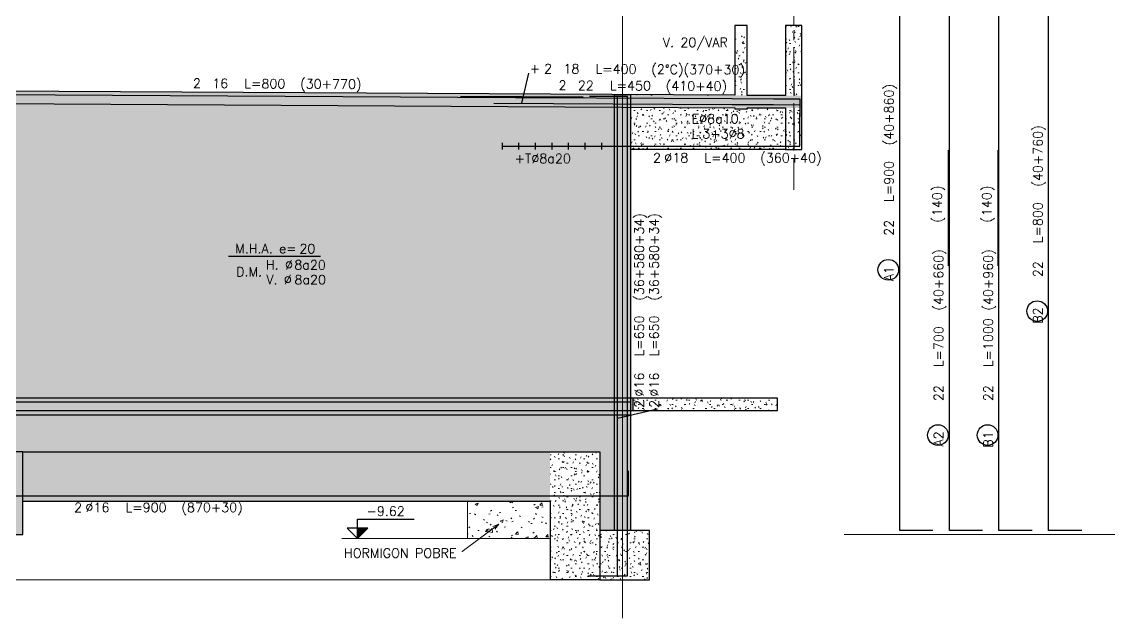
# Model space of a CAD drawing. Extents: x -9696 to 17719, y -11558 to 16829.
# Drawn here: x 2374 to 3689, y 1445 to 2167 of the extents above; entities that cross this region are included whole.
import ezdxf
from ezdxf.enums import TextEntityAlignment as Align

# ---------------------------------------------------------------- set-up
doc = ezdxf.new("R2010")
doc.units = 0
doc.header["$LTSCALE"] = 30
doc.header["$MEASUREMENT"] = 0
doc.linetypes.add("EJEE-E'$0$Grid Line", pattern=[2.2225, 1.27, -0.3175, 0.3175, -0.3175])
doc.linetypes.add("EJEE-E'$0$RLE-PROYECCION", pattern=[0.71438, 0.47625, -0.23813])
doc.layers.get('0').update_dxf_attribs({"linetype": 'CONTINUOUS'})
for name, color, linetype, lineweight in [("EJEE-E'$0$G-PLANOTM", 2, 'CONTINUOUS', 15), ("EJEE-E'$0$RLA-CONTORNO", 30, 'CONTINUOUS', 25), ("EJEE-E'$0$RLA-EJES", 1, 'CONTINUOUS', 9), ("EJEE-E'$0$RLA-NIVEL-1", 1, 'CONTINUOUS', 9), ("EJEE-E'$0$RLA-TEXTOS-1", 9, 'CONTINUOUS', 9), ("EJEE-E'$0$RLE-EJES-AUXILIAR", 10, "EJEE-E'$0$Grid Line", 15), ("EJEE-E'$0$RLE-HATCH", 10, 'CONTINUOUS', 15)]:
    doc.layers.add(name, color=color, linetype=linetype, lineweight=lineweight)
doc.layers.add("EJEE-E'$0$RLA-ACHURADO", color=30, linetype="EJEE-E'$0$RLE-PROYECCION", lineweight=15, transparency=0.7)
for name, color, linetype in [("EJEE-E'$0$RLA-COTAS2", 1, 'CONTINUOUS'), ("EJEE-E'$0$RLA-FE", 7, 'CONTINUOUS'), ("EJEE-E'$0$RLA-TEXTOS-FE", 9, 'CONTINUOUS'), ("EJEE-E'$0$TEXTOS-FE", 9, 'CONTINUOUS'), ("EJEE-E'$0$TEXTOS1", 9, 'CONTINUOUS')]:
    doc.layers.add(name, color=color, linetype=linetype)
doc.styles.add("EJEE-E'$0$RomanS", font='romans.shx', dxfattribs={"height": 11.25})
pattern_1 = [(0, (-370.998, -1130.43), (20.32, 5.08), [1.676, -13.564, 1.676, -13.564, -81.28]), (0, (-370.998, -1130.43), (20.32, 5.08), [-30.48, 1.676, -28.804, 1.676, -13.564, -35.56]), (0, (-370.998, -1130.43), (20.32, 5.08), [-76.2, 1.676, -8.484, 1.676, -23.724]), (120, (-363.378, -1127.89), (-14.559409, 15.057636), [1.676, -13.564, 1.676, -13.564, -81.28]), (120, (-363.378, -1127.89), (-14.559409, 15.057636), [-30.48, 1.676, -28.804, 1.676, -13.564, -35.56]), (120, (-363.378, -1127.89), (-14.559409, 15.057636), [-76.2, 1.676, -8.484, 1.676, -23.724]), (240, (-360.838, -1117.73), (-5.760591, -20.137636), [1.676, -13.564, 1.676, -13.564, -81.28]), (240, (-360.838, -1117.73), (-5.760591, -20.137636), [-30.48, 1.676, -28.804, 1.676, -13.564, -35.56]), (240, (-360.838, -1117.73), (-5.760591, -20.137636), [-76.2, 1.676, -8.484, 1.676, -23.724])]

# ---------------------------------------------------------------- blocks, each defined once
blk = doc.blocks.new("EJEE-E'$0$Generic Models 3 - Generic Models 1-438608-EJE E-E_")
at = {"layer": "EJEE-E'$0$G-PLANOTM"}
h = blk.add_hatch(dxfattribs=at)
h.set_pattern_fill('RLE-M_N_E_H_ _PLANTA_', color=256, style=0, pattern_type=2)
h.set_pattern_definition([(50, (-370.998, -1130.43), (36.4365, -3.1877), [3.81, -41.91]), (355, (-370.998, -1130.43), (-7.04845, 38.2117), [3.048, -33.528]), (100.451, (-367.96, -1130.695), (29.3886, 35.02294), [3.238, -35.618]), (46.184, (-371, -1120.27), (54.216, -8.4084), [5.715, -62.865]), (96.636, (-366.48, -1120.97), (47.4805, 49.4854), [4.857, -53.427]), (351.184, (-371, -1120.27), (47.481, 49.4846), [4.572, -50.292]), (21, (-365.918, -1122.81), (30.32265, -20.4528), [3.81, -41.91]), (326, (-365.918, -1122.81), (12.3607, 36.8379), [3.048, -33.528]), (71.451, (-363.39, -1124.514), (42.6833, 16.3839), [3.238, -35.618]), (37.5, (-370.998, -1130.43), (0.61807, 16.91082), [1.676, -31.445, 1.676, -32.36, -33.655]), (37.5, (-370.998, -1130.43), (0.61807, 16.91082), [-67.158, 1.676, -31.979]), (7.5, (-370.998, -1130.43), (13.36414, 20.03578), [1.676, -17.729, 1.676, -30.683, -12.827]), (7.5, (-370.998, -1130.43), (13.36414, 20.03578), [-51.765, 1.676, -11.151]), (327.5, (-382.326, -1130.43), (27.11816, -1.14606), [1.676, -11.024, 1.676, -37.948, -52.578]), (327.5, (-382.326, -1130.43), (27.11816, -1.14606), [-52.324, 1.676, -50.902]), (317.5, (-387.406, -1130.43), (29.6258, 5.08507), [1.676, -14.834, 1.676, -24.638, -37.338]), (317.5, (-387.406, -1130.43), (29.6258, 5.08507), [-42.824, 1.676, -35.662])])
h.paths.add_polyline_path([(1187.7, -962), (1187.7, -917), (1087.7, -917), (1087.7, -962)], flags=0)
for p, q in [((1187.7, -917), (1087.7, -917)), ((1087.7, -917), (1087.7, -962)), ((1187.7, -962), (1187.7, -917)), ((1087.7, -962), (1187.7, -962))]:
    blk.add_line(p, q, dxfattribs=at)
blk = doc.blocks.new("EJEE-E'$0$Generic Models 2 - Generic Models 1-437252-EJE E-E_")
at = {"layer": "EJEE-E'$0$RLE-HATCH"}
for p, q in [((1087.7, -917), (1087.7, -962)), ((1087.7, -962), (1187.7, -962))]:
    blk.add_line(p, q, dxfattribs=at)
blk = doc.blocks.new("EJEE-E'$0$nivel-el")
blk.add_hatch(color=1).paths.add_polyline_path([(0, 0), (12.5, 12.5), (0, 12.5)])
at = {"color": 3}
blk.add_lwpolyline([(0, 0), (12.5, 12.5), (-12.5, 12.5), (0, 0), (0, 23.61), (68.35, 23.61)], dxfattribs=at)
blk.add_lwpolyline([(0, 0), (12.5, 12.5), (0, 12.5), (0, 0)])
at = {"color": 3, "style": "EJEE-E'$0$RomanS", "flags": 4}
blk.add_attdef('%%P0.00', text='', height=11.25, dxfattribs=at).set_placement((33.96, 27.67), align=Align.CENTER)
blk = doc.blocks.new('*U86')
at = {"layer": "EJEE-E'$0$RLA-FE"}
for p, q in [((0, -30), (0, 0)), ((0, 0), (688.2, 0)), ((688.2, 0), (738.2, 0)), ((738.2, 0), (770, 0)), ((770, 0), (770, 0))]:
    blk.add_line(p, q, dxfattribs=at)
at = {"layer": "EJEE-E'$0$RLA-FE", "color": 3, "style": "EJEE-E'$0$RomanS", "flags": 8}
for tag, p in [('F=', (293.4, 9.3)), ('NUM', (307.8, 9.3))]:
    blk.add_attdef(tag, text='', height=11.2, dxfattribs=at).set_placement(p, align=Align.RIGHT)
at = {"layer": "EJEE-E'$0$RLA-FE", "color": 3, "style": "EJEE-E'$0$RomanS"}
for tag, p, flags in [('PHI', (311.7, 9.5), 14), ('DIAM', (321.6, 9.3), 12), ('MINUS', (343.6, 9.3), 13), ('MARK', (357, 9.3), 13), ('TEXTO_FE1', (360.3, 9.3), 8), ('TEXTO_FE2', (427.8, 9.3), 8), ('TIPO', (383.8, -75.8), 13), ('NVECES', (369.9, -94.7), 13), ('NUMFE', (373.9, -114.5), 13), ('CAPA', (382.1, -133.6), 13), ('DESPLAZA', (278.3, -151.6), 13), ('ESPACIO', (284.4, -170), 13), ('CANT', (298.2, -188.8), 13)]:
    blk.add_attdef(tag, p, '', height=11.2, dxfattribs=dict(at, flags=flags))
blk = doc.blocks.new('*U130')
at = {"layer": "EJEE-E'$0$RLA-FE"}
for p, q in [((0, 0), (0, 0)), ((0, 0), (288.2, 0)), ((288.2, 0), (338.2, 0)), ((338.2, 0), (370, 0)), ((370, 0), (370, -30))]:
    blk.add_line(p, q, dxfattribs=at)
at = {"layer": "EJEE-E'$0$RLA-FE", "color": 3, "style": "EJEE-E'$0$RomanS", "flags": 8}
for tag, p in [('F=', (55.9, 36.3)), ('NUM', (70.3, 36.3))]:
    blk.add_attdef(tag, text='', height=11.2, dxfattribs=at).set_placement(p, align=Align.RIGHT)
at = {"layer": "EJEE-E'$0$RLA-FE", "color": 3, "style": "EJEE-E'$0$RomanS"}
for tag, p, flags in [('PHI', (74.2, 36.5), 14), ('DIAM', (84.1, 36.3), 12), ('MINUS', (106.1, 36.3), 13), ('MARK', (119.5, 36.3), 13), ('TEXTO_FE1', (122.8, 36.3), 8), ('TEXTO_FE2', (190.3, 36.3), 8), ('TIPO', (183.8, -75.8), 13), ('NVECES', (169.9, -94.7), 13), ('NUMFE', (173.9, -114.5), 13), ('CAPA', (182.1, -133.6), 13), ('DESPLAZA', (278.3, -151.6), 13), ('ESPACIO', (284.4, -170), 13), ('CANT', (298.2, -188.8), 13)]:
    blk.add_attdef(tag, p, '', height=11.2, dxfattribs=dict(at, flags=flags))
blk = doc.blocks.new('*U127')
at = {"layer": "EJEE-E'$0$RLA-FE"}
for p, q in [((360, 0), (360, 40)), ((0, 0), (0, 0)), ((0, 0), (278.2, 0)), ((278.2, 0), (328.2, 0)), ((328.2, 0), (360, 0))]:
    blk.add_line(p, q, dxfattribs=at)
at = {"layer": "EJEE-E'$0$RLA-FE", "color": 3, "style": "EJEE-E'$0$RomanS", "flags": 8}
for tag, p in [('F=', (177.7, -19.9)), ('NUM', (192.1, -19.9))]:
    blk.add_attdef(tag, text='', height=11.2, dxfattribs=at).set_placement(p, align=Align.RIGHT)
at = {"layer": "EJEE-E'$0$RLA-FE", "color": 3, "style": "EJEE-E'$0$RomanS"}
for tag, p, flags in [('PHI', (196, -19.7), 12), ('DIAM', (205.8, -19.9), 12), ('MINUS', (227.8, -19.9), 13), ('MARK', (241.2, -19.9), 13), ('TEXTO_FE1', (244.5, -19.9), 8), ('TEXTO_FE2', (312.1, -19.9), 8), ('TIPO', (178.8, -57.9), 13), ('NVECES', (164.9, -76.9), 13), ('NUMFE', (168.9, -96.6), 13), ('CAPA', (177.1, -115.7), 13), ('DESPLAZA', (277.2, -134.2), 13), ('ESPACIO', (283.2, -152.5), 13), ('CANT', (297.1, -171.3), 13)]:
    blk.add_attdef(tag, p, '', height=11.2, dxfattribs=dict(at, flags=flags))
blk = doc.blocks.new('*U96')
at = {"layer": "EJEE-E'$0$RLA-FE"}
for p, q in [((0, -40), (0, 0)), ((0, 0), (778.2, 0)), ((778.2, 0), (828.2, 0)), ((828.2, 0), (860, 0)), ((860, 0), (860, 0))]:
    blk.add_line(p, q, dxfattribs=at)
at = {"layer": "EJEE-E'$0$RLA-FE", "color": 2}
blk.add_circle((315.3, 13.8), 12.5, dxfattribs=at)
at = {"layer": "EJEE-E'$0$RLA-FE", "color": 3, "style": "EJEE-E'$0$RomanS", "flags": 8}
blk.add_attdef('LIN_FE', text='', height=11.2, dxfattribs=at).set_placement((319.8, 7.6), align=Align.RIGHT)
at = {"layer": "EJEE-E'$0$RLA-FE", "color": 3, "style": "EJEE-E'$0$RomanS"}
for tag, p, flags in [('IGUAL', (328.3, 7.7), 14), ('PHI', (345.6, 7.7), 14), ('DIAM', (356.4, 7.4), 12), ('MINUS', (378.5, 7.4), 13), ('MARK', (391.9, 7.4), 13), ('TEXTO_FE1', (397.4, 7.4), 8), ('TEXTO_FE2', (465.9, 7.5), 8), ('TIPO', (437.5, -75.7), 13), ('NVECES', (423.9, -94.6), 13), ('NUMFE', (426.8, -114.4), 13), ('NUM', (437.7, -133.3), 13)]:
    blk.add_attdef(tag, p, '', height=11.2, dxfattribs=dict(at, flags=flags))
blk = doc.blocks.new('*U98')
at = {"layer": "EJEE-E'$0$RLA-FE"}
for p, q in [((0, -40), (0, 0)), ((0, 0), (378.2, 0)), ((378.2, 0), (428.2, 0)), ((428.2, 0), (460, 0)), ((460, 0), (460, 0))]:
    blk.add_line(p, q, dxfattribs=at)
at = {"layer": "EJEE-E'$0$RLA-FE", "color": 2}
blk.add_circle((115.3, 13.8), 12.5, dxfattribs=at)
at = {"layer": "EJEE-E'$0$RLA-FE", "color": 3, "style": "EJEE-E'$0$RomanS", "flags": 8}
blk.add_attdef('LIN_FE', text='', height=11.2, dxfattribs=at).set_placement((119.8, 7.6), align=Align.RIGHT)
at = {"layer": "EJEE-E'$0$RLA-FE", "color": 3, "style": "EJEE-E'$0$RomanS"}
for tag, p, flags in [('IGUAL', (128.3, 7.7), 14), ('PHI', (145.6, 7.7), 14), ('DIAM', (156.4, 7.4), 12), ('MINUS', (178.5, 7.4), 13), ('MARK', (191.9, 7.4), 13), ('TEXTO_FE1', (197.4, 7.4), 8), ('TEXTO_FE2', (265.9, 7.5), 8), ('TIPO', (237.5, -75.7), 13), ('NVECES', (223.9, -94.6), 13), ('NUMFE', (226.8, -114.4), 13), ('NUM', (237.7, -133.3), 13)]:
    blk.add_attdef(tag, p, '', height=11.2, dxfattribs=dict(at, flags=flags))
blk = doc.blocks.new('*U109')
at = {"layer": "EJEE-E'$0$RLA-FE"}
for p, q in [((0, 0), (0, 0)), ((0, 0), (818.2, 0)), ((818.2, 0), (868.2, 0)), ((868.2, 0), (900, 0)), ((900, 0), (900, 0))]:
    blk.add_line(p, q, dxfattribs=at)
at = {"layer": "EJEE-E'$0$RLA-FE", "color": 2}
blk.add_circle((335.3, 13.8), 12.5, dxfattribs=at)
at = {"layer": "EJEE-E'$0$RLA-FE", "color": 3, "style": "EJEE-E'$0$RomanS", "flags": 8}
blk.add_attdef('LIN_FE', text='', height=11.2, dxfattribs=at).set_placement((339.8, 7.6), align=Align.RIGHT)
at = {"layer": "EJEE-E'$0$RLA-FE", "color": 3, "style": "EJEE-E'$0$RomanS"}
for tag, p, flags in [('IGUAL', (348.3, 7.7), 14), ('PHI', (365.6, 7.7), 14), ('DIAM', (376.4, 7.4), 12), ('MINUS', (398.5, 7.4), 13), ('MARK', (411.9, 7.4), 13), ('TEXTO_FE1', (417.4, 7.4), 8), ('TEXTO_FE2', (485.9, 7.5), 8), ('TIPO', (457.5, -75.7), 13), ('NVECES', (443.9, -94.6), 13), ('NUMFE', (446.8, -114.4), 13), ('NUM', (457.7, -133.3), 13)]:
    blk.add_attdef(tag, p, '', height=11.2, dxfattribs=dict(at, flags=flags))
blk = doc.blocks.new('*U97')
at = {"layer": "EJEE-E'$0$RLA-FE", "color": 6}
blk.add_line((0, 1), (140, 1), dxfattribs=at)
at = {"layer": "EJEE-E'$0$RLA-FE", "color": 3, "style": "EJEE-E'$0$RomanS", "flags": 8}
for tag, p in [('(', (55.7, 9.1)), ('EMP', (74.7, 9.1)), (')', (94, 9.1))]:
    blk.add_attdef(tag, text='', height=11.2, dxfattribs=at).set_placement(p, align=Align.CENTER)
blk = doc.blocks.new('*U99')
at = {"layer": "EJEE-E'$0$RLA-FE"}
for p, q in [((0, -40), (0, 0)), ((0, 0), (378.2, 0)), ((378.2, 0), (428.2, 0)), ((428.2, 0), (460, 0)), ((460, 0), (460, 0))]:
    blk.add_line(p, q, dxfattribs=at)
at = {"layer": "EJEE-E'$0$RLA-FE", "color": 2}
blk.add_circle((115.3, 13.8), 12.5, dxfattribs=at)
at = {"layer": "EJEE-E'$0$RLA-FE", "color": 3, "style": "EJEE-E'$0$RomanS", "flags": 8}
blk.add_attdef('LIN_FE', text='', height=11.2, dxfattribs=at).set_placement((119.8, 7.6), align=Align.RIGHT)
at = {"layer": "EJEE-E'$0$RLA-FE", "color": 3, "style": "EJEE-E'$0$RomanS"}
for tag, p, flags in [('IGUAL', (128.3, 7.7), 14), ('PHI', (145.6, 7.7), 14), ('DIAM', (156.4, 7.4), 12), ('MINUS', (178.5, 7.4), 13), ('MARK', (191.9, 7.4), 13), ('TEXTO_FE1', (197.4, 7.4), 8), ('TEXTO_FE2', (265.9, 7.5), 8), ('TIPO', (237.5, -75.7), 13), ('NVECES', (223.9, -94.6), 13), ('NUMFE', (226.8, -114.4), 13), ('NUM', (237.7, -133.3), 13)]:
    blk.add_attdef(tag, p, '', height=11.2, dxfattribs=dict(at, flags=flags))
blk = doc.blocks.new('*U114')
at = {"layer": "EJEE-E'$0$RLA-FE"}
for p, q in [((0, 0), (0, 0)), ((0, 0), (818.2, 0)), ((818.2, 0), (868.2, 0)), ((868.2, 0), (900, 0)), ((900, 0), (900, 0))]:
    blk.add_line(p, q, dxfattribs=at)
at = {"layer": "EJEE-E'$0$RLA-FE", "color": 2}
blk.add_circle((335.3, 13.8), 12.5, dxfattribs=at)
at = {"layer": "EJEE-E'$0$RLA-FE", "color": 3, "style": "EJEE-E'$0$RomanS", "flags": 8}
blk.add_attdef('LIN_FE', text='', height=11.2, dxfattribs=at).set_placement((339.8, 7.6), align=Align.RIGHT)
at = {"layer": "EJEE-E'$0$RLA-FE", "color": 3, "style": "EJEE-E'$0$RomanS"}
for tag, p, flags in [('IGUAL', (348.3, 7.7), 14), ('PHI', (365.6, 7.7), 14), ('DIAM', (376.4, 7.4), 12), ('MINUS', (398.5, 7.4), 13), ('MARK', (411.9, 7.4), 13), ('TEXTO_FE1', (417.4, 7.4), 8), ('TEXTO_FE2', (485.9, 7.5), 8), ('TIPO', (457.5, -75.7), 13), ('NVECES', (443.9, -94.6), 13), ('NUMFE', (446.8, -114.4), 13), ('NUM', (457.7, -133.3), 13)]:
    blk.add_attdef(tag, p, '', height=11.2, dxfattribs=dict(at, flags=flags))
blk = doc.blocks.new('*U101')
at = {"layer": "EJEE-E'$0$RLA-FE"}
for p, q in [((0, -40), (0, 0)), ((0, 0), (678.2, 0)), ((678.2, 0), (728.2, 0)), ((728.2, 0), (760, 0)), ((760, 0), (760, 0))]:
    blk.add_line(p, q, dxfattribs=at)
at = {"layer": "EJEE-E'$0$RLA-FE", "color": 2}
blk.add_circle((265.3, 13.8), 12.5, dxfattribs=at)
at = {"layer": "EJEE-E'$0$RLA-FE", "color": 3, "style": "EJEE-E'$0$RomanS", "flags": 8}
blk.add_attdef('LIN_FE', text='', height=11.2, dxfattribs=at).set_placement((269.8, 7.6), align=Align.RIGHT)
at = {"layer": "EJEE-E'$0$RLA-FE", "color": 3, "style": "EJEE-E'$0$RomanS"}
for tag, p, flags in [('IGUAL', (278.3, 7.7), 14), ('PHI', (295.6, 7.7), 14), ('DIAM', (306.4, 7.4), 12), ('MINUS', (328.5, 7.4), 13), ('MARK', (341.9, 7.4), 13), ('TEXTO_FE1', (347.4, 7.4), 8), ('TEXTO_FE2', (415.9, 7.5), 8), ('TIPO', (387.5, -75.7), 13), ('NVECES', (373.9, -94.6), 13), ('NUMFE', (376.8, -114.4), 13), ('NUM', (387.7, -133.3), 13)]:
    blk.add_attdef(tag, p, '', height=11.2, dxfattribs=dict(at, flags=flags))
blk = doc.blocks.new('*U126')
at = {"layer": "EJEE-E'$0$RLA-FE"}
for p, q in [((870, 0), (870, 30)), ((0, 0), (0, 0)), ((0, 0), (788.2, 0)), ((788.2, 0), (838.2, 0)), ((838.2, 0), (870, 0))]:
    blk.add_line(p, q, dxfattribs=at)
at = {"layer": "EJEE-E'$0$RLA-FE", "color": 3, "style": "EJEE-E'$0$RomanS", "flags": 8}
for tag, p in [('F=', (194.8, -19.9)), ('NUM', (209.2, -19.9))]:
    blk.add_attdef(tag, text='', height=11.2, dxfattribs=at).set_placement(p, align=Align.RIGHT)
at = {"layer": "EJEE-E'$0$RLA-FE", "color": 3, "style": "EJEE-E'$0$RomanS"}
for tag, p, flags in [('PHI', (213.1, -19.7), 12), ('DIAM', (223, -19.9), 12), ('MINUS', (245, -19.9), 13), ('MARK', (258.4, -19.9), 13), ('TEXTO_FE1', (261.7, -19.9), 8), ('TEXTO_FE2', (329.2, -19.9), 8), ('TIPO', (433.8, -57.9), 13), ('NVECES', (419.9, -76.9), 13), ('NUMFE', (423.9, -96.6), 13), ('CAPA', (432.1, -115.7), 13), ('DESPLAZA', (627.2, -134.2), 13), ('ESPACIO', (633.2, -152.5), 13), ('CANT', (647.1, -171.3), 13)]:
    blk.add_attdef(tag, p, '', height=11.2, dxfattribs=dict(at, flags=flags))
blk = doc.blocks.new('*U108')
at = {"layer": "EJEE-E'$0$TEXTOS1", "color": 5}
blk.add_line((-55.6, 0), (55.6, 0), dxfattribs=at)
at = {"layer": "EJEE-E'$0$TEXTOS-FE", "color": 9, "style": "EJEE-E'$0$RomanS"}
for s, p in [('D.M.', (-30.8, -24.4)), ('H. %%C', (5.9, -16)), ('V. %%C', (5.4, -33.8))]:
    blk.add_text(s, height=11.25, dxfattribs=at).set_placement(p, align=Align.CENTER)
at = {"layer": "EJEE-E'$0$TEXTOS-FE", "color": 9, "style": "EJEE-E'$0$RomanS", "flags": 12}
for tag, p in [('MALLA_2', (23.9, -16.1)), ('MALLA_3', (24, -34))]:
    blk.add_attdef(tag, p, '', height=11.2, dxfattribs=at)
at = {"layer": "EJEE-E'$0$TEXTOS1", "color": 9, "style": "EJEE-E'$0$RomanS"}
blk.add_text('M.H.A. e=', height=11.25, dxfattribs=at).set_placement((-10.5, 3.6), align=Align.CENTER)
at = {"layer": "EJEE-E'$0$TEXTOS1", "color": 9, "style": "EJEE-E'$0$RomanS", "flags": 12}
blk.add_attdef('ESPESOR', (30.1, 3.4), '', height=11.2, dxfattribs=at)
blk = doc.blocks.new('*U190')
at = {"layer": "EJEE-E'$0$RLA-FE"}
for p, q in [((0, 0), (0, 0)), ((0, 0), (328.2, 0)), ((328.2, 0), (378.2, 0)), ((378.2, 0), (410, 0)), ((410, 0), (410, -40))]:
    blk.add_line(p, q, dxfattribs=at)
at = {"layer": "EJEE-E'$0$RLA-FE", "color": 3, "style": "EJEE-E'$0$RomanS", "flags": 8}
for tag, p in [('F=', (113.4, 9.3)), ('NUM', (127.8, 9.3))]:
    blk.add_attdef(tag, text='', height=11.2, dxfattribs=at).set_placement(p, align=Align.RIGHT)
at = {"layer": "EJEE-E'$0$RLA-FE", "color": 3, "style": "EJEE-E'$0$RomanS"}
for tag, p, flags in [('PHI', (131.7, 9.5), 14), ('DIAM', (141.6, 9.3), 12), ('MINUS', (163.6, 9.3), 13), ('MARK', (177, 9.3), 13), ('TEXTO_FE1', (180.3, 9.3), 8), ('TEXTO_FE2', (247.8, 9.3), 8), ('TIPO', (203.8, -75.8), 13), ('NVECES', (189.9, -94.7), 13), ('NUMFE', (193.9, -114.5), 13), ('CAPA', (202.1, -133.6), 13), ('DESPLAZA', (278.3, -151.6), 13), ('ESPACIO', (284.4, -170), 13), ('CANT', (298.2, -188.8), 13)]:
    blk.add_attdef(tag, p, '', height=11.2, dxfattribs=dict(at, flags=flags))
blk = doc.blocks.new('*U191')
at = {"layer": "EJEE-E'$0$RLA-FE", "color": 6}
blk.add_line((0, 1), (148, 1), dxfattribs=at)
at = {"layer": "EJEE-E'$0$RLA-FE", "color": 3, "style": "EJEE-E'$0$RomanS", "flags": 8}
for tag, p in [('(', (59.7, 9.1)), ('EMP', (78.7, 9.1)), (')', (98, 9.1))]:
    blk.add_attdef(tag, text='', height=11.2, dxfattribs=at).set_placement(p, align=Align.CENTER)
blk = doc.blocks.new('*U192')
at = {"layer": "EJEE-E'$0$RLA-FE"}
for p, q in [((0, 36), (0, 0)), ((580, 0), (580, 34)), ((0, 0), (498.2, 0)), ((498.2, 0), (548.2, 0)), ((548.2, 0), (580, 0))]:
    blk.add_line(p, q, dxfattribs=at)
at = {"layer": "EJEE-E'$0$RLA-FE", "color": 3, "style": "EJEE-E'$0$RomanS", "flags": 8}
for tag, p in [('F=', (198.4, -19.9)), ('NUM', (212.8, -19.9))]:
    blk.add_attdef(tag, text='', height=11.2, dxfattribs=at).set_placement(p, align=Align.RIGHT)
at = {"layer": "EJEE-E'$0$RLA-FE", "color": 3, "style": "EJEE-E'$0$RomanS"}
for tag, p, flags in [('PHI', (216.7, -19.7), 12), ('DIAM', (226.6, -19.9), 12), ('MINUS', (248.6, -19.9), 13), ('MARK', (262, -19.9), 13), ('TEXTO_FE1', (265.3, -19.9), 8), ('TEXTO_FE2', (332.8, -19.9), 8), ('TIPO', (288.8, -57.9), 13), ('NVECES', (274.9, -76.9), 13), ('NUMFE', (278.9, -96.6), 13), ('CAPA', (287.1, -115.7), 13), ('DESPLAZA', (277.2, -134.2), 13), ('ESPACIO', (283.2, -152.5), 13), ('CANT', (297.1, -171.3), 13)]:
    blk.add_attdef(tag, p, '', height=11.2, dxfattribs=dict(at, flags=flags))
blk = doc.blocks.new('*U193')
at = {"layer": "EJEE-E'$0$RLA-FE"}
for p, q in [((0, 36), (0, 0)), ((580, 0), (580, 34)), ((0, 0), (498.2, 0)), ((498.2, 0), (548.2, 0)), ((548.2, 0), (580, 0))]:
    blk.add_line(p, q, dxfattribs=at)
at = {"layer": "EJEE-E'$0$RLA-FE", "color": 3, "style": "EJEE-E'$0$RomanS", "flags": 8}
for tag, p in [('F=', (198.4, -49.9)), ('NUM', (212.8, -49.9))]:
    blk.add_attdef(tag, text='', height=11.2, dxfattribs=at).set_placement(p, align=Align.RIGHT)
at = {"layer": "EJEE-E'$0$RLA-FE", "color": 3, "style": "EJEE-E'$0$RomanS"}
for tag, p, flags in [('PHI', (216.7, -49.7), 12), ('DIAM', (226.6, -49.9), 12), ('MINUS', (248.6, -49.9), 13), ('MARK', (262, -49.9), 13), ('TEXTO_FE1', (265.3, -49.9), 8), ('TEXTO_FE2', (332.8, -49.9), 8), ('TIPO', (288.8, -57.9), 13), ('NVECES', (274.9, -76.9), 13), ('NUMFE', (278.9, -96.6), 13), ('CAPA', (287.1, -115.7), 13), ('DESPLAZA', (277.2, -134.2), 13), ('ESPACIO', (283.2, -152.5), 13), ('CANT', (297.1, -171.3), 13)]:
    blk.add_attdef(tag, p, '', height=11.2, dxfattribs=dict(at, flags=flags))
blk = doc.blocks.new('*U194')
at = {"layer": "EJEE-E'$0$RLA-FE", "color": 1}
blk.add_line((-4, 0), (4, 0), dxfattribs=at)
blk = doc.blocks.new('*U195')
at = {"layer": "EJEE-E'$0$RLA-COTAS2", "color": 0, "linetype": 'ByBlock', "lineweight": -2, "transparency": 16777216}
for p in [(0, 120), (0, 100), (0, 80), (0, 60), (0, 40), (0, 20), (0, 0)]:
    blk.add_blockref('*U194', p, dxfattribs=at)
blk = doc.blocks.new("EJEE-E'")
at = {"layer": "EJEE-E'$0$RLA-ACHURADO"}
h = blk.add_hatch(dxfattribs=at)
h.set_pattern_fill('SAND - DENSE', color=256, style=0, pattern_type=2)
h.set_pattern_definition(pattern_1)
h.paths.add_polyline_path([(1492.18, -491), (1492.18, -441), (1472.18, -440.89), (1472.18, -491)], flags=0)
h.paths.add_polyline_path([(1492.18, -426), (1492.18, -341), (1472.18, -341), (1472.18, -425.89)], flags=0)
h = blk.add_hatch(dxfattribs=at)
h.set_pattern_fill('SAND - DENSE', color=256, style=0, pattern_type=2)
h.set_pattern_definition(pattern_1)
h.paths.add_polyline_path([(1426.14, -441.85), (1426.14, -440.64), (1411.14, -440.55), (1411.14, -441.85)], flags=0)
h.paths.add_polyline_path([(1426.14, -425.64), (1426.14, -350.85), (1411.14, -350.85), (1411.14, -425.55)], flags=0)
h = blk.add_hatch(dxfattribs=at)
h.set_pattern_fill('SAND - DENSE', color=256, style=0, pattern_type=2)
h.set_pattern_definition(pattern_1)
h.paths.add_polyline_path([(1492.18, -441), (1492.18, -426), (455.2, -420.3), (455.2, -435.3), (806.71, -437.23)], flags=0)
h = blk.add_hatch(dxfattribs=at)
h.set_pattern_fill('SAND - DENSE', color=256, style=0, pattern_type=2)
h.set_pattern_definition(pattern_1)
h.paths.add_polyline_path([(1285.18, -952), (1285.18, -425), (1265.18, -425), (1265.18, -952)], flags=0)
h = blk.add_hatch(dxfattribs=at)
h.set_pattern_fill('SAND - DENSE', color=256, style=0, pattern_type=2)
h.set_pattern_definition(pattern_1)
h.paths.add_polyline_path([(1411.14, -425.55), (1413.06, -425.22), (1287.1, -425.22), (1285.18, -424.86), (1310.18, -425)])
h = blk.add_hatch(dxfattribs=at)
h.set_pattern_fill('SAND - DENSE', color=256, style=0, pattern_type=2)
h.set_pattern_definition(pattern_1)
h.paths.add_polyline_path([(1265.18, -952), (1265.18, -812), (475.2, -812), (475.2, -857), (1247.68, -857), (1247.68, -952)], flags=0)
h.paths.add_polyline_path([(1265.18, -797), (1265.18, -439.75), (475.2, -435.41), (475.2, -797), (1253.83, -797)], flags=0)
h = blk.add_hatch(dxfattribs=at)
h.set_pattern_fill('SAND - DENSE', color=256, style=0, pattern_type=2)
h.set_pattern_definition(pattern_1)
h.paths.add_polyline_path([(1426.14, -491), (1472.18, -491), (1472.18, -440.89), (1426.14, -440.64), (1426.14, -442.27), (1411.14, -442.27), (1411.14, -440.55), (1285.18, -439.86), (1285.18, -491), (1411.14, -491)], flags=0)
h = blk.add_hatch(dxfattribs=at)
h.set_pattern_fill('RLE-N_E__2_ETAPA', color=256, style=0, pattern_type=2)
h.set_pattern_definition([(359.574, (-370.998, -441.889), (-10.604532112, 0.236851605), [])])
h.paths.add_polyline_path([(1411.14, -442.27), (1426.14, -442.27), (1426.14, -441.85), (1411.14, -441.85)], flags=0)
h = blk.add_hatch(dxfattribs=at)
h.set_pattern_fill('SAND - DENSE', color=256, style=0, pattern_type=2)
h.set_pattern_definition(pattern_1)
h.paths.add_polyline_path([(806.71, -812), (1285.18, -812), (1285.18, -797), (455.2, -797), (455.2, -812)], flags=0)
h.paths.add_polyline_path([(-683.5, -812), (445.2, -812), (445.2, -797), (-1239.82, -797), (-1239.82, -812)], flags=0)
h = blk.add_hatch(dxfattribs=at)
h.set_pattern_fill('SAND - DENSE', color=256, style=0, pattern_type=2)
h.set_pattern_definition(pattern_1)
h.paths.add_polyline_path([(445.2, -807), (455.2, -807), (455.2, -792), (445.2, -792), (445.2, -797)], flags=0)
h.paths.add_polyline_path([(1287.68, -807), (1287.68, -792), (1285.18, -792), (1285.18, -807)], flags=0)
h.paths.add_polyline_path([(-444.82, -797), (-442.8, -797), (-442.8, -792), (-444.82, -792)], flags=0)
h.paths.add_polyline_path([(-206.82, -797), (-204.82, -797), (-204.82, -792), (-206.82, -792)], flags=0)
h = blk.add_hatch(dxfattribs=at)
h.set_pattern_fill('SAND - DENSE', color=256, style=0, pattern_type=2)
h.set_pattern_definition(pattern_1)
h.paths.add_polyline_path([(1287.68, -807), (1462.68, -807), (1462.68, -792), (1287.68, -792)], flags=0)
h = blk.add_hatch(dxfattribs=at)
h.set_pattern_fill('SAND - DENSE', color=256, style=0, pattern_type=2)
h.set_pattern_definition(pattern_1)
h.paths.add_polyline_path([(550.2, -957), (550.2, -857), (-1354.82, -857), (-1354.82, -957), (61.61, -957)], flags=0)
h = blk.add_hatch(dxfattribs=at)
h.set_pattern_fill('SAND - DENSE', color=256, style=0, pattern_type=2)
h.set_pattern_definition(pattern_1)
h.paths.add_polyline_path([(550.2, -917), (1187.68, -917), (1187.68, -857), (550.2, -857)], flags=0)
h = blk.add_hatch(dxfattribs=at)
h.set_pattern_fill('SAND - DENSE', color=256, style=0, pattern_type=2)
h.set_pattern_definition(pattern_1)
h.paths.add_polyline_path([(1247.68, -1012), (1247.68, -857), (1187.68, -857), (1187.68, -1012)], flags=0)
h = blk.add_hatch(dxfattribs=at)
h.set_pattern_fill('SAND - DENSE', color=256, style=0, pattern_type=2)
h.set_pattern_definition(pattern_1)
h.paths.add_polyline_path([(1247.68, -1012), (1307.68, -1012), (1307.68, -952), (1247.68, -952)], flags=0)
at = {"layer": "EJEE-E'$0$RLA-CONTORNO"}
for p, q in [((1426.14, -341), (1411.14, -341)), ((1411.14, -341), (1411.14, -425.55)), ((1426.14, -425.64), (1426.14, -341)), ((1492.18, -341), (1472.18, -341)), ((1472.18, -341), (1472.18, -425.89)), ((1492.18, -426), (1492.18, -341)), ((1482.18, -406), (1482.18, -425.95)), ((1411.14, -425.55), (455.2, -420.3)), ((1265.18, -425), (1265.18, -952)), ((1285.18, -425), (1265.18, -425)), ((1285.18, -425), (1285.18, -424.86)), ((1285.18, -952), (1285.18, -425)), ((1472.18, -425.89), (1426.14, -425.64)), ((1492.18, -441), (1492.18, -426)), ((455.2, -435.3), (1411.14, -440.55)), ((1411.14, -440.55), (1411.14, -441.85)), ((1411.14, -441.85), (1426.14, -441.85)), ((1411.14, -441.85), (1411.14, -442.27)), ((1426.14, -442.27), (1411.14, -442.27)), ((1426.14, -441.85), (1426.14, -440.64)), ((1426.14, -440.64), (1472.18, -440.89)), ((1426.14, -441.85), (1426.14, -442.27)), ((1472.18, -440.89), (1472.18, -491)), ((1482.18, -440.95), (1482.18, -491)), ((1492.18, -491), (1492.18, -441)), ((1472.18, -491), (1285.18, -491)), ((1472.18, -491), (1492.18, -491)), ((1285.18, -797), (455.2, -797)), ((1285.18, -792), (455.21, -792)), ((1287.68, -792), (1285.18, -792)), ((1287.68, -792), (1287.68, -807)), ((1462.68, -792), (1287.68, -792)), ((1462.68, -807), (1462.68, -792)), ((455.2, -812), (1285.18, -812)), ((455.21, -807), (1285.18, -807)), ((1285.18, -807), (1287.68, -807)), ((1287.68, -807), (1462.68, -807)), ((550.2, -857), (-189.82, -857)), ((550.2, -957), (550.2, -857)), ((550.2, -857), (1247.68, -857)), ((1247.68, -857), (1247.68, -952)), ((1187.68, -917), (550.2, -917)), ((1187.68, -917), (1187.68, -1012)), ((-1354.82, -957), (550.2, -957)), ((1307.68, -952), (1247.68, -952)), ((1247.68, -952), (1247.68, -1012)), ((1307.68, -1012), (1307.68, -952)), ((1247.68, -1012), (1187.68, -1012)), ((1247.68, -1012), (1307.68, -1012))]:
    blk.add_line(p, q, dxfattribs=at)
at = {"layer": "EJEE-E'$0$RLA-EJES"}
blk.add_line((1275.18, -1058.31), (1275.18, 1463), dxfattribs=at)
at = {"layer": "EJEE-E'$0$RLA-FE", "color": 2}
for p, q in [((1161.62, -398.86), (1153.21, -435.14)), ((1317.63, -805.19), (1269.18, -816.58))]:
    blk.add_line(p, q, dxfattribs=at)
at = {"layer": "EJEE-E'$0$RLA-NIVEL-1"}
for p, q in [((1543.08, -957), (2056.81, -957)), ((1132.48, -962), (935.71, -962)), ((1220.11, -1012), (-1553.76, -1012))]:
    blk.add_line(p, q, dxfattribs=at)
at = {"layer": "EJEE-E'$0$RLA-TEXTOS-1"}
for p, q in [((1125.79, -944.43), (1081.41, -977.4)), ((1125.79, -944.43), (1118.57, -947.29)), ((1125.79, -944.43), (1120.97, -950.52)), ((1081.41, -977.4), (1081.09, -977.4))]:
    blk.add_line(p, q, dxfattribs=at)
at = {"layer": "EJEE-E'$0$RLE-EJES-AUXILIAR"}
blk.add_line((1482.18, -539.92), (1482.18, 1436.08), dxfattribs=at)
ref = blk.add_blockref('*U108', (854.59, -620.3))
ref.add_attrib('ESPESOR', '20', (884.64, -616.86), dxfattribs={"layer": "EJEE-E'$0$TEXTOS1", "color": 9, "height": 11.25, "style": "EJEE-E'$0$RomanS"})
ref.add_attrib('MALLA_2', '8a20', (878.5, -636.37), dxfattribs={"layer": "EJEE-E'$0$TEXTOS-FE", "color": 9, "height": 11.25, "style": "EJEE-E'$0$RomanS"})
ref.add_attrib('MALLA_3', '8a20', (878.63, -654.27), dxfattribs={"layer": "EJEE-E'$0$TEXTOS-FE", "color": 9, "height": 11.25, "style": "EJEE-E'$0$RomanS"})
ref = blk.add_blockref("EJEE-E'$0$nivel-el", (954.88, -962))
ref.add_attrib('%%P0.00', '-9.62', dxfattribs={"color": 3, "height": 11.25, "style": "EJEE-E'$0$RomanS"}).set_placement((988.84, -934.33), align=Align.CENTER)
at = {"layer": "EJEE-E'$0$G-PLANOTM", "color": 1}
blk.add_blockref("EJEE-E'$0$Generic Models 3 - Generic Models 1-438608-EJE E-E_", (0, 0), dxfattribs=at)
at = {"layer": "EJEE-E'$0$G-PLANOTM"}
blk.add_blockref("EJEE-E'$0$Generic Models 2 - Generic Models 1-437252-EJE E-E_", (0, 0), dxfattribs=at)
at = {"layer": "EJEE-E'$0$RLA-COTAS2", "rotation": 270}
blk.add_blockref('*U195', (1129.68, -487), dxfattribs=at)
at = {"layer": "EJEE-E'$0$RLA-FE"}
ref = blk.add_blockref('*U109', (1670.41, -632), dxfattribs=dict(at, rotation=90))
ref.add_attrib('DIAM', '25', (1662.97, -255.55), dxfattribs={"color": 3, "height": 11.25, "rotation": 90, "style": "EJEE-E'$0$RomanS"})
ref.add_attrib('LIN_FE', 'A2', dxfattribs={"color": 3, "height": 11.25, "rotation": 90, "style": "EJEE-E'$0$RomanS"}).set_placement((1662.85, -292.22), align=Align.RIGHT)
ref.add_attrib('TEXTO_FE1', 'L=1000', (1662.97, -214.61), dxfattribs={"color": 3, "height": 11.25, "rotation": 90, "style": "EJEE-E'$0$RomanS"})
ref = blk.add_blockref('*U114', (1730.41, -632), dxfattribs=dict(at, rotation=90))
ref.add_attrib('DIAM', '22', (1722.97, -255.55), dxfattribs={"color": 3, "height": 11.25, "rotation": 90, "style": "EJEE-E'$0$RomanS"})
ref.add_attrib('LIN_FE', 'B1', dxfattribs={"color": 3, "height": 11.25, "rotation": 90, "style": "EJEE-E'$0$RomanS"}).set_placement((1722.85, -292.22), align=Align.RIGHT)
ref.add_attrib('TEXTO_FE1', 'L=800', (1722.97, -214.61), dxfattribs={"color": 3, "height": 11.25, "rotation": 90, "style": "EJEE-E'$0$RomanS"})
ref = blk.add_blockref('*U96', (1610.41, -952), dxfattribs=dict(at, rotation=90))
ref.add_attrib('DIAM', '22', (1602.97, -595.55), dxfattribs={"color": 3, "height": 11.25, "rotation": 90, "style": "EJEE-E'$0$RomanS"})
ref.add_attrib('LIN_FE', 'A1', dxfattribs={"color": 3, "height": 11.25, "rotation": 90, "style": "EJEE-E'$0$RomanS"}).set_placement((1602.85, -632.22), align=Align.RIGHT)
ref.add_attrib('TEXTO_FE1', 'L=900', (1602.97, -554.61), dxfattribs={"color": 3, "height": 11.25, "rotation": 90, "style": "EJEE-E'$0$RomanS"})
ref.add_attrib('TEXTO_FE2', '(40+860)', (1602.95, -486.11), dxfattribs={"color": 3, "height": 11.25, "rotation": 90, "style": "EJEE-E'$0$RomanS"})
ref = blk.add_blockref('*U101', (1790.41, -952), dxfattribs=dict(at, rotation=90))
ref.add_attrib('DIAM', '22', (1782.97, -645.55), dxfattribs={"color": 3, "height": 11.25, "rotation": 90, "style": "EJEE-E'$0$RomanS"})
ref.add_attrib('LIN_FE', 'B2', dxfattribs={"color": 3, "height": 11.25, "rotation": 90, "style": "EJEE-E'$0$RomanS"}).set_placement((1782.85, -682.22), align=Align.RIGHT)
ref.add_attrib('TEXTO_FE1', 'L=800', (1782.97, -604.61), dxfattribs={"color": 3, "height": 11.25, "rotation": 90, "style": "EJEE-E'$0$RomanS"})
ref.add_attrib('TEXTO_FE2', '(40+760)', (1782.95, -536.11), dxfattribs={"color": 3, "height": 11.25, "rotation": 90, "style": "EJEE-E'$0$RomanS"})
ref = blk.add_blockref('*U130', (1119.54, -434.95), dxfattribs=dict(at, rotation=359.6851911926109))
ref.add_attrib('DIAM', '18', (1203.8, -399.09), dxfattribs={"color": 3, "height": 11.25, "rotation": 359.68519, "style": "EJEE-E'$0$RomanS"})
ref.add_attrib('NUM', '2', dxfattribs={"color": 3, "height": 11.25, "rotation": 359.68519, "style": "EJEE-E'$0$RomanS"}).set_placement((1190.05, -399.02), align=Align.RIGHT)
ref.add_attrib('TEXTO_FE1', 'L=400', (1242.51, -399.3), dxfattribs={"color": 3, "height": 11.25, "rotation": 359.68519, "style": "EJEE-E'$0$RomanS"})
ref.add_attrib('TEXTO_FE2', '(2°C)(370+30)', (1310.03, -399.66), dxfattribs={"color": 3, "height": 11.25, "rotation": 359.68519, "style": "EJEE-E'$0$RomanS"})
ref.add_attrib('F=', '+', dxfattribs={"color": 3, "height": 11.25, "rotation": 359.68519, "style": "EJEE-E'$0$RomanS"}).set_placement((1175.64, -398.94), align=Align.RIGHT)
ref = blk.add_blockref('*U86', (457.6, -424.32), dxfattribs=dict(at, rotation=359.6851911926109))
ref.add_attrib('DIAM', '16', (779.25, -416.76), dxfattribs={"color": 3, "height": 11.25, "rotation": 359.68519, "style": "EJEE-E'$0$RomanS"})
ref.add_attrib('NUM', '2', dxfattribs={"color": 3, "height": 11.25, "rotation": 359.68519, "style": "EJEE-E'$0$RomanS"}).set_placement((765.5, -416.68), align=Align.RIGHT)
ref.add_attrib('TEXTO_FE1', 'L=800', (817.96, -416.97), dxfattribs={"color": 3, "height": 11.25, "rotation": 359.68519, "style": "EJEE-E'$0$RomanS"})
ref.add_attrib('TEXTO_FE2', '(30+770)', (885.48, -417.32), dxfattribs={"color": 3, "height": 11.25, "rotation": 359.68519, "style": "EJEE-E'$0$RomanS"})
ref = blk.add_blockref('*U190', (1079.57, -427.73), dxfattribs=dict(at, rotation=359.6851911926109))
ref.add_attrib('DIAM', '22', (1221.22, -419.19), dxfattribs={"color": 3, "height": 11.25, "rotation": 359.68519, "style": "EJEE-E'$0$RomanS"})
ref.add_attrib('NUM', '2', dxfattribs={"color": 3, "height": 11.25, "rotation": 359.68519, "style": "EJEE-E'$0$RomanS"}).set_placement((1207.47, -419.11), align=Align.RIGHT)
ref.add_attrib('TEXTO_FE1', 'L=450', (1259.93, -419.4), dxfattribs={"color": 3, "height": 11.25, "rotation": 359.68519, "style": "EJEE-E'$0$RomanS"})
ref.add_attrib('TEXTO_FE2', '(410+40)', (1327.46, -419.75), dxfattribs={"color": 3, "height": 11.25, "rotation": 359.68519, "style": "EJEE-E'$0$RomanS"})
at = {"layer": "EJEE-E'$0$RLA-FE", "rotation": 359.6851911926109}
blk.add_blockref('*U191', (1079.57, -427.73), dxfattribs=at)
at = {"layer": "EJEE-E'$0$RLA-FE"}
ref = blk.add_blockref('*U193', (1269.18, -1007), dxfattribs=dict(at, rotation=90))
ref.add_attrib('DIAM', '16', (1319.08, -780.4), dxfattribs={"color": 3, "height": 11.25, "rotation": 90, "style": "EJEE-E'$0$RomanS"})
ref.add_attrib('NUM', '2', dxfattribs={"color": 3, "height": 11.25, "rotation": 90, "style": "EJEE-E'$0$RomanS"}).set_placement((1319.08, -794.15), align=Align.RIGHT)
ref.add_attrib('TEXTO_FE1', 'L=650', (1319.08, -741.69), dxfattribs={"color": 3, "height": 11.25, "rotation": 90, "style": "EJEE-E'$0$RomanS"})
ref.add_attrib('TEXTO_FE2', '(36+580+34)', (1319.06, -674.17), dxfattribs={"color": 3, "height": 11.25, "rotation": 90, "style": "EJEE-E'$0$RomanS"})
ref.add_attrib('PHI', '%%C', (1318.86, -790.26), dxfattribs={"color": 3, "height": 11.25, "rotation": 90, "style": "EJEE-E'$0$RomanS"})
ref = blk.add_blockref('*U192', (1281.18, -1007), dxfattribs=dict(at, rotation=90))
ref.add_attrib('DIAM', '16', (1301.08, -780.4), dxfattribs={"color": 3, "height": 11.25, "rotation": 90, "style": "EJEE-E'$0$RomanS"})
ref.add_attrib('NUM', '2', dxfattribs={"color": 3, "height": 11.25, "rotation": 90, "style": "EJEE-E'$0$RomanS"}).set_placement((1301.08, -794.15), align=Align.RIGHT)
ref.add_attrib('TEXTO_FE1', 'L=650', (1301.08, -741.69), dxfattribs={"color": 3, "height": 11.25, "rotation": 90, "style": "EJEE-E'$0$RomanS"})
ref.add_attrib('TEXTO_FE2', '(36+580+34)', (1301.06, -674.17), dxfattribs={"color": 3, "height": 11.25, "rotation": 90, "style": "EJEE-E'$0$RomanS"})
ref.add_attrib('PHI', '%%C', (1300.86, -790.26), dxfattribs={"color": 3, "height": 11.25, "rotation": 90, "style": "EJEE-E'$0$RomanS"})
ref = blk.add_blockref('*U127', (1129.68, -487), dxfattribs=at)
ref.add_attrib('DIAM', '18', (1335.51, -506.89), dxfattribs={"color": 3, "height": 11.25, "style": "EJEE-E'$0$RomanS"})
ref.add_attrib('NUM', '2', dxfattribs={"color": 3, "height": 11.25, "style": "EJEE-E'$0$RomanS"}).set_placement((1321.76, -506.89), align=Align.RIGHT)
ref.add_attrib('TEXTO_FE1', 'L=400', (1374.22, -506.89), dxfattribs={"color": 3, "height": 11.25, "style": "EJEE-E'$0$RomanS"})
ref.add_attrib('TEXTO_FE2', '(360+40)', (1441.74, -506.88), dxfattribs={"color": 3, "height": 11.25, "style": "EJEE-E'$0$RomanS"})
ref.add_attrib('PHI', '%%C', (1325.65, -506.68), dxfattribs={"color": 3, "height": 11.25, "style": "EJEE-E'$0$RomanS"})
ref = blk.add_blockref('*U98', (1670.41, -952), dxfattribs=dict(at, rotation=90))
ref.add_attrib('DIAM', '22', (1662.97, -795.55), dxfattribs={"color": 3, "height": 11.25, "rotation": 90, "style": "EJEE-E'$0$RomanS"})
ref.add_attrib('LIN_FE', 'A2', dxfattribs={"color": 3, "height": 11.25, "rotation": 90, "style": "EJEE-E'$0$RomanS"}).set_placement((1662.85, -832.22), align=Align.RIGHT)
ref.add_attrib('TEXTO_FE1', 'L=700', (1662.97, -754.61), dxfattribs={"color": 3, "height": 11.25, "rotation": 90, "style": "EJEE-E'$0$RomanS"})
ref.add_attrib('TEXTO_FE2', '(40+660)', (1662.95, -686.11), dxfattribs={"color": 3, "height": 11.25, "rotation": 90, "style": "EJEE-E'$0$RomanS"})
ref = blk.add_blockref('*U97', (1670.41, -632), dxfattribs=dict(at, rotation=90))
ref.add_attrib('EMP', '140', dxfattribs={"color": 3, "height": 11.25, "rotation": 90, "style": "EJEE-E'$0$RomanS"}).set_placement((1661.27, -557.32), align=Align.CENTER)
ref.add_attrib('(', '(', dxfattribs={"color": 3, "height": 11.25, "rotation": 90, "style": "EJEE-E'$0$RomanS"}).set_placement((1661.27, -576.34), align=Align.CENTER)
ref.add_attrib(')', ')', dxfattribs={"color": 3, "height": 11.25, "rotation": 90, "style": "EJEE-E'$0$RomanS"}).set_placement((1661.27, -538.01), align=Align.CENTER)
ref = blk.add_blockref('*U99', (1730.41, -952), dxfattribs=dict(at, rotation=90))
ref.add_attrib('DIAM', '22', (1722.97, -795.55), dxfattribs={"color": 3, "height": 11.25, "rotation": 90, "style": "EJEE-E'$0$RomanS"})
ref.add_attrib('LIN_FE', 'B1', dxfattribs={"color": 3, "height": 11.25, "rotation": 90, "style": "EJEE-E'$0$RomanS"}).set_placement((1722.85, -832.22), align=Align.RIGHT)
ref.add_attrib('TEXTO_FE1', 'L=1000', (1722.97, -754.61), dxfattribs={"color": 3, "height": 11.25, "rotation": 90, "style": "EJEE-E'$0$RomanS"})
ref.add_attrib('TEXTO_FE2', '(40+960)', (1722.95, -686.11), dxfattribs={"color": 3, "height": 11.25, "rotation": 90, "style": "EJEE-E'$0$RomanS"})
ref = blk.add_blockref('*U97', (1730.41, -632), dxfattribs=dict(at, rotation=90))
ref.add_attrib('EMP', '140', dxfattribs={"color": 3, "height": 11.25, "rotation": 90, "style": "EJEE-E'$0$RomanS"}).set_placement((1721.27, -557.32), align=Align.CENTER)
ref.add_attrib('(', '(', dxfattribs={"color": 3, "height": 11.25, "rotation": 90, "style": "EJEE-E'$0$RomanS"}).set_placement((1721.27, -576.34), align=Align.CENTER)
ref.add_attrib(')', ')', dxfattribs={"color": 3, "height": 11.25, "rotation": 90, "style": "EJEE-E'$0$RomanS"}).set_placement((1721.27, -538.01), align=Align.CENTER)
ref = blk.add_blockref('*U126', (412.68, -910), dxfattribs=at)
ref.add_attrib('DIAM', '16', (635.65, -929.89), dxfattribs={"color": 3, "height": 11.25, "style": "EJEE-E'$0$RomanS"})
ref.add_attrib('NUM', '2', dxfattribs={"color": 3, "height": 11.25, "style": "EJEE-E'$0$RomanS"}).set_placement((621.9, -929.89), align=Align.RIGHT)
ref.add_attrib('TEXTO_FE1', 'L=900', (674.36, -929.89), dxfattribs={"color": 3, "height": 11.25, "style": "EJEE-E'$0$RomanS"})
ref.add_attrib('TEXTO_FE2', '(870+30)', (741.89, -929.88), dxfattribs={"color": 3, "height": 11.25, "style": "EJEE-E'$0$RomanS"})
ref.add_attrib('PHI', '%%C', (625.8, -929.68), dxfattribs={"color": 3, "height": 11.25, "style": "EJEE-E'$0$RomanS"})
at = {"layer": "EJEE-E'$0$RLA-TEXTOS-1", "insert": (1006.55, -979.42), "char_height": 11.25, "width": 198.0168, "attachment_point": 5, "style": "EJEE-E'$0$RomanS"}
blk.add_mtext('HORMIGON POBRE', dxfattribs=at)
at = {"layer": "EJEE-E'$0$RLA-TEXTOS-FE", "color": 9, "style": "EJEE-E'$0$RomanS"}
for s, p in [('E%%C8a10', (1387.26, -459.58)), ('L:3+3%%C8', (1390.74, -477.72)), ('+T%%C8a20', (1178.82, -507.66))]:
    blk.add_text(s, height=11.25, dxfattribs=at).set_placement(p, align=Align.CENTER)
at = {"layer": "EJEE-E'$0$RLA-TEXTOS-FE", "color": 9, "insert": (1363.32, -363.43), "char_height": 11.25, "width": 77.8962, "attachment_point": 5, "line_spacing_factor": 0.941778, "style": "EJEE-E'$0$RomanS"}
blk.add_mtext('V. 20/VAR', dxfattribs=at)

msp = doc.modelspace()

# ---------------------------------------------------------------- block references
msp.add_blockref("EJEE-E'", (1824.9, 2503.8))

doc.saveas('drawing.dxf')
